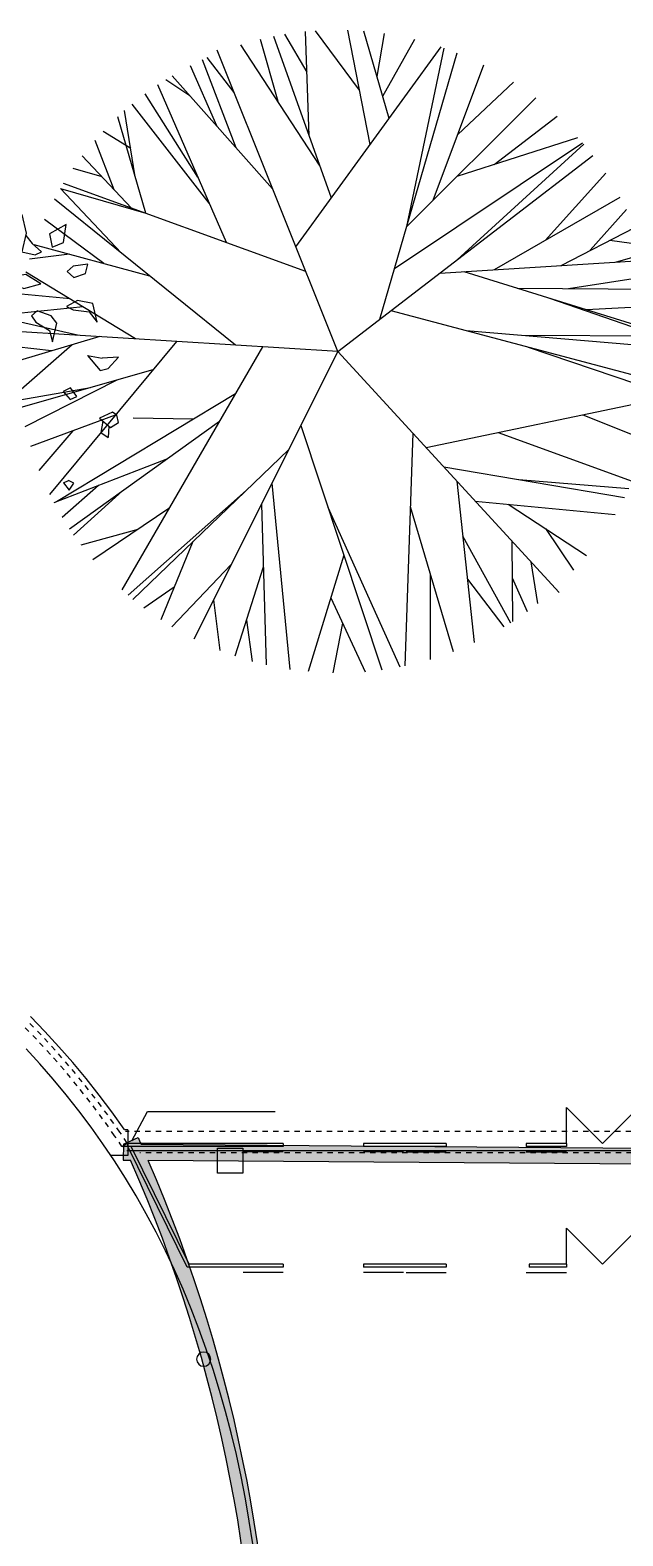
# Model space of a CAD drawing. Header units: metres. Extents: x 183920 to 185578, y 20757 to 21440.
# Drawn here: x 184309.62 to 184320.72, y 20998.33 to 21026.55 of the extents above; entities that cross this region are included whole.
import ezdxf

# ---------------------------------------------------------------- set-up
doc = ezdxf.new("R2010")
doc.units = ezdxf.units.M
for name, pattern in [('Style 0_1', [0]), ('Style_10', [0]), ('Style_13', [0]), ('Style_23', [0]), ('Style_25', [4.7625e-07, 3.175e-07, -1.5875e-07]), ('Style_3', [1.5e-06, 1.2e-06, -1.5e-07, 0, -1.5e-07]), ('Style_8', [0]), ('Wall Style 01', [0])]:
    doc.linetypes.add(name, pattern=pattern)
for name, color, linetype, true_color in [('0_1', 7, 'Continuous', 0x000000), ('0_2', 7, 'Continuous', 0x000000), ('COLON', 5, 'Continuous', 0x0000ff), ('Glass', 4, 'Continuous', 0x00ffff), ('MONOLIT', 7, 'Continuous', 0x691639), ('SENDVICH', 2, 'Continuous', 0xffff00), ('WALL', 7, 'Continuous', 0x000000), ('Walls', 7, 'Continuous', 0x68db4c)]:
    doc.layers.add(name, color=color, linetype=linetype, true_color=true_color)

# ---------------------------------------------------------------- blocks, each defined once
blk = doc.blocks.new('TREE08')
at = {"layer": '0_2', "linetype": 'Style 0_1'}
for points in [[(0.02410137970231118, 0.8128221089848462), (-0.01683970132625134, 0.7549950774652607)], [(0.02921898132150008, 0.7983647966769922), (0.02410137970231118, 0.8128221089848462)], [(0.0650424607308737, 0.7188528811810753), (0.02921898132150008, 0.7983647966769922)], [(0.1981012482413604, 0.8345069685907195), (0.1571599966195848, 0.7694516342888574)], [(0.2288069554383271, 0.7839082154829272), (0.1981012482413604, 0.8345069685907195)], [(-0.3478543488823741, 0.7375844066017215), (-0.3632072999626907, 0.7303561281899182)], [(-0.3632072999626907, 0.7303561281899182), (-0.3478543488823741, 0.6436152031684088)], [(-0.2813250647942006, 0.7014422346879942), (-0.3478543488823741, 0.7375844066017215)], [(-0.1673427909349623, 0.7447011414184806), (-0.228754400292572, 0.6941023883106984)], [(-0.1264015149427234, 0.751929419830284), (-0.1673427909349623, 0.7447011414184806)], [(-0.08034285666543517, 0.7230155263283601), (-0.1264015149427234, 0.751929419830284)], [(-0.01683970132625134, 0.7549950774652607), (-0.006604522458336793, 0.7188528811810753)], [(0.1212572888450092, 0.6736245975845898), (0.1314926383061468, 0.7314516291041755)], [(0.1314926383061468, 0.7314516291041755), (0.1724337193347093, 0.6736245975845898)], [(0.1571599966195848, 0.7694516342888574), (0.1981012482413604, 0.7333094623751449)], [(0.1981012482413604, 0.7333094623751449), (0.2543952803502396, 0.7477660435692002)], [(0.2748658086792917, 0.7694516342888574), (0.2288069554383271, 0.7839082154829272)], [(0.2543952803502396, 0.7477660435692002), (0.2748658086792917, 0.7694516342888574)], [(0.3567479707364068, 0.7839082154829272), (0.3311598407881757, 0.7549950774652607)], [(0.3311598407881757, 0.7549950774652607), (0.3465127918684972, 0.7333094623751449)], [(0.3465127918684972, 0.7333094623751449), (0.3618657429488138, 0.7477660435692002)], [(0.3618657429488138, 0.7477660435692002), (0.3567479707364068, 0.7839082154829272)], [(-0.2864426420429262, 0.6436152031684088), (-0.2813250647942006, 0.7014422346879942)], [(-0.228754400292572, 0.6941023883106984), (-0.228754400292572, 0.6868740855284319)], [(-0.228754400292572, 0.6868740855284319), (-0.1878133192640143, 0.6290470540088464)], [(-0.1724603681836879, 0.6579602163969713), (-0.1622250187225553, 0.6868740855284319)], [(-0.1622250187225553, 0.6868740855284319), (-0.1417544660230498, 0.6868740855284319)], [(-0.1417544660230498, 0.6868740855284319), (-0.1212839376939977, 0.6796450760028296)], [(-0.1212839376939977, 0.6796450760028296), (-0.08546043391416575, 0.7013306667224871)], [(-0.08546043391416575, 0.7013306667224871), (-0.08034285666543517, 0.7230155263283601)], [(-0.006604522458336793, 0.7188528811810753), (0.03945433078262778, 0.711624602769272)], [(0.03945433078262778, 0.711624602769272), (0.0650424607308737, 0.7188528811810753)], [(0.1314926383061468, 0.6736245975845898), (0.1212572888450092, 0.6736245975845898)], [(0.1417278171740663, 0.6519397379787166), (0.1314926383061468, 0.6736245975845898)], [(0.1724337193347093, 0.6736245975845898), (0.1826688982026287, 0.6663962948023282)], [(0.3188331159386772, 0.6558785160811978), (0.3648919691796417, 0.6703350972752629)], [(0.3648919691796417, 0.6703350972752629), (0.4058330502082043, 0.641421934887133)], [(-0.554192038689586, 0.6104270965536976), (-0.554192038689586, 0.5526000650341072)], [(-0.5081331854486165, 0.581513958536031), (-0.554192038689586, 0.6104270965536976)], [(-0.4510562035739434, 0.6091151615849111), (-0.4595785777778675, 0.5790217134524759)], [(-0.4340110896091811, 0.6452276015375352), (-0.4510562035739434, 0.6091151615849111)], [(-0.3913988530326364, 0.6452276015375352), (-0.4340110896091811, 0.6452276015375352)], [(-0.416966341201323, 0.5910589416085967), (-0.3871376781159011, 0.6091151615849111)], [(-0.3877112612605409, 0.6087685892744148), (-0.3913988530326364, 0.6452276015375352)], [(-0.3478543488823741, 0.6436152031684088), (-0.3120308694730005, 0.6147020407802887)], [(-0.3120308694730005, 0.6147020407802887), (-0.2864426420429262, 0.6436152031684088)], [(-0.1878133192640143, 0.6290470540088464), (-0.1724603681836879, 0.6579602163969713)], [(-0.1387446167412802, 0.6198486432467819), (-0.1592150475884941, 0.6053920620527119)], [(-0.0926857635003156, 0.5764781685507882), (-0.1387446167412802, 0.6198486432467819)], [(-0.03141618518311018, 0.6443760245566021), (-0.02629860793438944, 0.5937772714488199)], [(-0.0007104779861435182, 0.6443760245566021), (-0.03141618518311018, 0.6443760245566021)], [(-0.02629860793438944, 0.5937772714488199), (0.004407294226258528, 0.6154621310546785)], [(0.01976024530658005, 0.6226911649507436), (-0.0007104779861435182, 0.6443760245566021)], [(0.004407294226258528, 0.6154621310546785), (0.01976024530658005, 0.6226911649507436)], [(0.1329661494241939, 0.6289340238157365), (0.09714267001482517, 0.592791827531551)], [(0.1892601815330779, 0.6000201303138176), (0.1329661494241939, 0.6289340238157365)], [(0.1826688982026287, 0.6663962948023282), (0.1417278171740663, 0.6519397379787166)], [(0.2778920349101195, 0.6269646225792742), (0.3188331159386772, 0.6558785160811978)], [(0.3546566197185091, 0.6052797629734058), (0.2778920349101195, 0.6269646225792742)], [(0.4058330502082043, 0.641421934887133), (0.3546566197185091, 0.6052797629734058)], [(0.5215110206685611, 0.6319357089934279), (0.4642184577054443, 0.5959705153596326)], [(0.5215110206685611, 0.6319357089934279), (0.5153948881951396, 0.5887422369478341)], [(-0.554192038689586, 0.5526000650341072), (-0.5081331854486165, 0.5164578931203802)], [(-0.4978980065807069, 0.5381434838400422), (-0.5081331854486165, 0.581513958536031)], [(-0.4595785777778675, 0.5790217134524759), (-0.416966341201323, 0.5910589416085967)], [(-0.3487892240953092, 0.578222971628648), (-0.3999656545849995, 0.5493098092405279)], [(-0.3999656545849995, 0.5493098092405279), (-0.3385540452273897, 0.5276249496346548)], [(-0.2924951919864252, 0.5565380876523313), (-0.3487892240953092, 0.578222971628648)], [(-0.3180833219346612, 0.5276249496346548), (-0.2924951919864252, 0.5565380876523313)], [(-0.1899209497491322, 0.5475650305331264), (-0.2001562260988899, 0.5258794154430059)], [(-0.1592150475884941, 0.6053920620527119), (-0.1899209497491322, 0.5475650305331264)], [(-0.08245038966871976, 0.5620216117271913), (-0.0926857635003156, 0.5764781685507882)], [(-0.08756816188112672, 0.5331077182252577), (-0.08245038966871976, 0.5620216117271913)], [(0.09714267001482517, 0.592791827531551), (0.07155434510290778, 0.5421930744237689)], [(0.07155434510290778, 0.5421930744237689), (0.1278485721754732, 0.5638786895138892)], [(0.1278485721754732, 0.5638786895138892), (0.2097307342325883, 0.513279936406107)], [(0.250671815261141, 0.5711069679256925), (0.1892601815330779, 0.6000201303138176)], [(0.219966083693716, 0.5349647960119654), (0.250671815261141, 0.5711069679256925)], [(0.3897784004754493, 0.5760951624027182), (0.3744254493951278, 0.5254964092949211)], [(0.4409548309651445, 0.5544103027968449), (0.3897784004754493, 0.5760951624027182)], [(0.4409548309651445, 0.4965832469068011), (0.4409548309651445, 0.5544103027968449)], [(0.4642184577054443, 0.5959705153596326), (0.5153948881951396, 0.5887422369478341)], [(0.5614537414361042, 0.5236869270164454), (0.5972772208454777, 0.5526000650341072)], [(0.5972772208454777, 0.5526000650341072), (0.5665713186848347, 0.48754473073226)], [(-0.5081331854486165, 0.5164578931203802), (-0.4978980065807069, 0.5381434838400422)], [(-0.3385540452273897, 0.5276249496346548), (-0.3180833219346612, 0.5276249496346548)], [(-0.2001562260988899, 0.5258794154430059), (-0.1592150475884941, 0.5331077182252577)], [(-0.1592150475884941, 0.5331077182252577), (-0.1285092429096892, 0.5258794154430059)], [(-0.1285092429096892, 0.5258794154430059), (-0.08756816188112672, 0.5331077182252577)], [(0.06054272338199378, 0.5070371019115579), (0.02471924397262015, 0.4492104359488716)], [(0.0912486255426319, 0.4492104359488716), (0.06054272338199378, 0.5070371019115579)], [(0.2097307342325883, 0.513279936406107), (0.219966083693716, 0.5349647960119654)], [(0.2886658740536093, 0.5073725125514256), (0.2784305002220135, 0.4712314373083868)], [(0.3091364023826614, 0.5001442341396173), (0.2886658740536093, 0.5073725125514256)], [(0.350077483411224, 0.4856880185024566), (0.3091364023826614, 0.5001442341396173)], [(0.3744254493951278, 0.5254964092949211), (0.4000135793433639, 0.5038115496890627)], [(0.4000135793433639, 0.5038115496890627), (0.4409548309651445, 0.4965832469068011)], [(0.4846889860344916, 0.4803168178773561), (0.505159709327225, 0.5236869270164454)], [(0.505159709327225, 0.5236869270164454), (0.5614537414361042, 0.5236869270164454)], [(0.5665713186848347, 0.48754473073226), (0.5256302620267304, 0.4586312271576939)], [(-0.4978980065807069, 0.4369463675518255), (-0.5490742664771789, 0.4297180647695639)], [(-0.5490742664771789, 0.4297180647695639), (-0.5490742664771789, 0.3863476144440434)], [(-0.4978980065807069, 0.4080332051637056), (-0.4978980065807069, 0.4369463675518255)], [(-0.3218097602198667, 0.4561151965052544), (-0.3644219967964063, 0.4139837647324414)], [(-0.3005036419315919, 0.4681524246613752), (-0.3218097602198667, 0.4561151965052544)], [(-0.3090261136173641, 0.4079647972827158), (-0.2706751494393931, 0.4500962046850607)], [(-0.2706751494393931, 0.4500962046850607), (-0.3005036419315919, 0.4681524246613752)], [(-0.1650928369639157, 0.4307027775730292), (-0.1753280158318253, 0.4090171624829088)], [(-0.1172624218801002, 0.4382084649300868), (-0.1650928369639157, 0.4307027775730292)], [(-0.1172625924733182, 0.4382084649300868), (-0.1241515609716768, 0.4090171624829088)], [(0.02471924397262015, 0.4492104359488716), (0.04007219505294167, 0.3986116828410895)], [(0.04007219505294167, 0.3986116828410895), (0.0912486255426319, 0.4492104359488716)], [(0.2390423292699181, 0.4369463675518255), (0.208336427109275, 0.4441746459636289)], [(0.208336427109275, 0.4441746459636289), (0.2134540043580006, 0.4080332051637056)], [(0.2492775081378375, 0.4008041712676401), (0.2390423292699181, 0.4369463675518255)], [(0.2784305002220135, 0.4712314373083868), (0.3193717762142524, 0.4567748804847899)], [(0.3193717762142524, 0.4567748804847899), (0.350077483411224, 0.4856880185024566)], [(0.4028068239773764, 0.4514029243754371), (0.3618657429488138, 0.4080332051637056)], [(0.4130420028452909, 0.3935758928558467), (0.4028068239773764, 0.4514029243754371)], [(0.5256302620267304, 0.4586312271576939), (0.4846889860344916, 0.4803168178773561)], [(-0.5490742664771789, 0.3863476144440434), (-0.4978980065807069, 0.4080332051637056)], [(-0.3644219967964063, 0.4139837647324414), (-0.3090261136173641, 0.4079647972827158)], [(-0.1753280158318253, 0.380104024465247), (-0.1241515609716768, 0.4090171624829088)], [(-0.1753280158318253, 0.4090171624829088), (-0.1753280158318253, 0.380104024465247)], [(0.2134540043580006, 0.4080332051637056), (0.2339247276507292, 0.3718910332499784)], [(0.2339247276507292, 0.3718910332499784), (0.2492775081378375, 0.4008041712676401)], [(0.3618657429488138, 0.4080332051637056), (0.3772186940291403, 0.3429771397480547)], [(0.4539832788375346, 0.3791193116617818), (0.4130420028452909, 0.3935758928558467)], [(0.4591008560862554, 0.35020617364412), (0.4539832788375346, 0.3791193116617818)], [(0.4846889860344916, 0.4080332051637056), (0.5102773109464089, 0.4152615079459671)], [(0.5102773109464089, 0.3574344520559085), (0.4846889860344916, 0.4080332051637056)], [(0.5102773109464089, 0.4152615079459671), (0.6228653507937137, 0.3791193116617818)], [(0.6228653507937137, 0.3791193116617818), (0.6791593829025929, 0.364662754838175)], [(-0.7195131721538705, 0.3081788768465349), (-0.7109907979499414, 0.3623475367754686)], [(-0.6641173864566614, 0.3382723249789702), (-0.7195131721538705, 0.3081788768465349)], [(-0.7109907979499414, 0.3623475367754686), (-0.6683785613733968, 0.3623475367754686)], [(-0.6683785613733968, 0.3623475367754686), (-0.6641173864566614, 0.3382723249789702)], [(-0.5021599369816944, 0.3491091861318117), (-0.5482186196294457, 0.2840538518299498)], [(-0.4509835064920041, 0.3418808833495501), (-0.5021599369816944, 0.3491091861318117)], [(-0.4663364575723306, 0.291282130241758), (-0.4509835064920041, 0.3418808833495501)], [(0.141391285493052, 0.336337895352479), (0.1242837100395234, 0.2719020825122148)], [(0.141391285493052, 0.336337895352479), (0.2215187988065018, 0.3080442787964003)], [(0.2010482704774546, 0.2719020825122148), (0.2215187988065018, 0.3080442787964003)], [(0.3772186940291403, 0.3429771397480547), (0.4591008560862554, 0.35020617364412)], [(0.5972772208454777, 0.3429771397480547), (0.5102773109464089, 0.3574344520559085)], [(0.5768066925164257, 0.2706935270343992), (0.6279829524129027, 0.3140640017303928)], [(0.6791593829025929, 0.364662754838175), (0.5972772208454777, 0.3429771397480547)], [(0.6279829524129027, 0.3140640017303928), (0.6689242040346832, 0.2923791421245197)], [(-0.5482186196294457, 0.2840538518299498), (-0.5789245217900839, 0.2406833771339758)], [(-0.5789245217900839, 0.2406833771339758), (-0.5379834407615264, 0.255140713812288)], [(-0.5379834407615264, 0.255140713812288), (-0.4663364575723306, 0.291282130241758)], [(-0.3061743798795473, 0.2660474694441802), (-0.3232193232510867, 0.235954021311745)], [(-0.2848682615912775, 0.2419730131319339), (-0.3061743798795473, 0.2660474694441802)], [(0.04968950965054725, 0.2522940978710579), (-0.01172209970706245, 0.2128664955148136)], [(0.04968950965054725, 0.2522940978710579), (0.04968950965054725, 0.2345521106049341)], [(0.1242837100395234, 0.2719020825122148), (0.1498718399877595, 0.2140750509926292)], [(0.1754601405292185, 0.1923901913867659), (0.2010482704774546, 0.2719020825122148)], [(0.3236337066152449, 0.3018006644471455), (0.2929278044546068, 0.2873441076235389)], [(0.2929278044546068, 0.2873441076235389), (0.3543394138122115, 0.2512026668236105)], [(0.3850453159728595, 0.3018006644471455), (0.3236337066152449, 0.3018006644471455)], [(0.3543394138122115, 0.2512026668236105), (0.3850453159728595, 0.2150604949098834)], [(0.4259863970014121, 0.2367453545157567), (0.3850453159728595, 0.3018006644471455)], [(0.5401944875422576, 0.2395462271037151), (0.5512183676045131, 0.2851501082284691)], [(0.6126300013325763, 0.2490086674285408), (0.5512183676045131, 0.2851501082284691)], [(0.5972772208454777, 0.2128664955148136), (0.6126300013325763, 0.2490086674285408)], [(0.6109702755302938, 0.2499855573143639), (0.6331007246253096, 0.2562369702108024)], [(0.6689242040346832, 0.2923791421245197), (0.6331007246253096, 0.2562369702108024)], [(0.6444733459689996, 0.2064410531641064), (0.7047477078145103, 0.2490086674285408)], [(0.7047477078145103, 0.2490086674285408), (0.740571187223879, 0.2345521106049341)], [(-0.3232193232510867, 0.235954021311745), (-0.3061743798795473, 0.2178978013354304)], [(-0.3061743798795473, 0.2178978013354304), (-0.2848682615912775, 0.2419730131319339)], [(-0.01172209970706245, 0.2128664955148136), (0.01940204828670282, 0.2003060579546959)], [(0.02446469451877006, 0.1989230830952489), (0.04968950965054725, 0.2345521106049341)], [(0.1498718399877595, 0.2140750509926292), (0.1754601405292185, 0.1923901913867659)], [(0.3850453159728595, 0.2150604949098834), (0.3901628932215851, 0.1861466014079597)], [(0.3901628932215851, 0.1861466014079597), (0.4259863970014121, 0.2367453545157567)], [(0.4949243598660875, 0.1984099143207486), (0.4539832788375346, 0.1911816359089454)], [(0.4539832788375346, 0.1911816359089454), (0.4539832788375346, 0.1694960208188249)], [(0.5404144309430161, 0.1662835067923817), (0.4949243598660875, 0.1984099143207486)], [(0.5819242697651514, 0.2056382171030103), (0.5401944875422576, 0.2395462271037151)], [(0.5819242697651514, 0.2056382171030103), (0.5972772208454777, 0.2128664955148136)], [(0.6444733459689996, 0.2064410531641064), (0.7201004639311506, 0.1911816359089454)], [(0.740571187223879, 0.2345521106049341), (0.7201004639311506, 0.1911816359089454)], [(-0.764015216044786, 0.1405828828011631), (-0.789603516586245, 0.09721240810517436)], [(-0.7179565577675026, 0.1405828828011631), (-0.764015216044786, 0.1405828828011631)], [(-0.6923682328555851, 0.09721240810517436), (-0.7179565577675026, 0.1405828828011631)], [(0.3489208857539501, 0.1311394026941548), (0.2988218245563318, 0.08396440675938828)], [(0.3489208857539501, 0.1311394026941548), (0.3704688077455325, 0.05505051325746447)], [(0.4539832788375346, 0.1694960208188249), (0.4744538071665771, 0.1405828828011631)], [(0.4744538071665771, 0.1405828828011631), (0.4949243598660875, 0.1261263016070981)], [(0.5404144309430161, 0.1662835067923817), (0.4949243598660875, 0.1261263016070981)], [(0.5563359692236971, 0.1188980231952998), (0.5921594486330708, 0.1622677424070215)], [(0.5921594486330708, 0.1622677424070215), (0.6638064318222763, 0.1405828828011631)], [(0.6638064318222763, 0.1405828828011631), (0.735453415011477, 0.1550394639952281)], [(0.735453415011477, 0.1550394639952281), (0.6842769845217819, 0.09721240810517436)], [(-0.789603516586245, 0.09721240810517436), (-0.7333095088478242, 0.07552754849931591)], [(-0.7333095088478242, 0.07552754849931591), (-0.6923682328555851, 0.09721240810517436)], [(-0.5448030509309616, 0.01927945470738), (-0.4979296150672185, 0.06141013099593595)], [(-0.4979296150672185, 0.1095605302184746), (-0.540541851643763, 0.05539189466000413)], [(-0.4382722645259213, 0.09150431024216012), (-0.4979296150672185, 0.1095605302184746)], [(-0.4979296150672185, 0.06141013099593595), (-0.4382722645259213, 0.09150431024216012)], [(0.2988218245563318, 0.08396440675938828), (0.3295277267169749, 0.04782223484566115)], [(0.6126300013325763, 0.06829927008750766), (0.5563359692236971, 0.1188980231952998)], [(0.6842769845217819, 0.09721240810517436), (0.6126300013325763, 0.06829927008750766)], [(0.6126300013325763, 0.06829927008750766), (0.6331007246253096, 0.01770051697972544)], [(0.6750323429972499, 0.09348151002580128), (0.6638064318222763, 0.05384195777965376)], [(-0.540541851643763, 0.05539189466000413), (-0.5448030509309616, 0.01927945470738)], [(0.3295277267169749, 0.04782223484566115), (0.3602336288776229, 0.004452515633929502)], [(0.3602336288776229, 0.004452515633929502), (0.3704688077455325, 0.05505051325746447)], [(0.5001090533614283, 0.04910217140057831), (0.4855325695045695, 0.02851356819322438)], [(0.4855325695045695, 0.02851356819322438), (0.4964649872307547, -0.02295757426826844)], [(0.547482814767301, 0.002778386889835679), (0.5001090533614283, 0.04910217140057831)], [(0.5511269052684329, -0.06928211426325832), (0.547482814767301, 0.002778386889835679)], [(0.6331007246253096, 0.01770051697972544), (0.6586888545735456, 0.003243960156118791)], [(0.6586888545735456, 0.003243960156118791), (0.6638064318222763, 0.05384195777965376)], [(0.7362125792083913, 0.01853498589779159), (0.6990423881839315, -0.02084092671296722)], [(0.8059067087034159, -0.01427827867291303), (0.7362125792083913, 0.01853498589779159)], [(0.2647552116024783, -0.04118446057538217), (0.2288069554383271, -0.08349698923584888)], [(0.2647552116024783, -0.04118446057538217), (0.2697482314305611, -0.08349698923584888)], [(0.4964649872307547, -0.02295757426826844), (0.5511269052684329, -0.06928211426325832)], [(0.6990423881839315, -0.02084092671296722), (0.7408588317623014, -0.04709151887317412)], [(0.7408588317623014, -0.04709151887317412), (0.8059067087034159, -0.01427827867291303)], [(-0.7537800371768711, -0.0907252676476522), (-0.7742505655059233, -0.1485522991672377)], [(-0.7742505655059233, -0.1485522991672377), (-0.707721378899588, -0.09795354605945551)], [(-0.707721378899588, -0.09795354605945551), (-0.7537800371768711, -0.0907252676476522)], [(0.2288069554383271, -0.08349698923584888), (0.2697482314305611, -0.08349698923584888)], [(0.4232773766768868, -0.1124101272535254), (0.4130420028452909, -0.1413240207554492)], [(0.4539832788375346, -0.119639161149576), (0.4232773766768868, -0.1124101272535254)], [(0.4693362299178513, -0.1774661926691615), (0.4539832788375346, -0.119639161149576)], [(0.4130420028452909, -0.1413240207554492), (0.4181597750576979, -0.2063793306868381)], [(0.4591008560862554, -0.2136076334690997), (0.4693362299178513, -0.1774661926691615)], [(0.6535712529543567, -0.1268674395613793), (0.6484534807419498, -0.1630088803613077)], [(0.6484534807419498, -0.1630088803613077), (0.6893947567341888, -0.1919227738632314)], [(0.6842769845217819, -0.1340957423436409), (0.6535712529543567, -0.1268674395613793)], [(0.7252182361435623, -0.1774661926691615), (0.6842769845217819, -0.1340957423436409)], [(0.6893947567341888, -0.1919227738632314), (0.7252182361435623, -0.1774661926691615)], [(-0.579780168637822, -0.2063793306868381), (-0.615603672417654, -0.2786629434004935)], [(-0.5644274125211818, -0.2569780837946203), (-0.579780168637822, -0.2063793306868381)], [(0.4181597750576979, -0.2063793306868381), (0.3874538728970549, -0.2425215269710235)], [(0.3874538728970549, -0.2425215269710235), (0.4591008560862554, -0.2136076334690997)], [(0.5358654165241867, -0.2063793306868381), (0.5409831887365987, -0.2352932241887619)], [(0.5819242697651514, -0.2280641902926965), (0.5358654165241867, -0.2063793306868381)], [(0.5409831887365987, -0.2352932241887619), (0.5716889203040235, -0.2931195245945487)], [(0.5409831887365987, -0.2352932241887619), (0.5716889203040235, -0.2931195245945487)], [(0.6075123997133922, -0.2858912461827404), (0.5819242697651514, -0.2280641902926965)], [(-0.615603672417654, -0.2786629434004935), (-0.584897770257011, -0.3220334180964675)], [(-0.5900155424694179, -0.300348558490609), (-0.5644274125211818, -0.2569780837946203)], [(-0.584897770257011, -0.3220334180964675), (-0.5900155424694179, -0.300348558490609)], [(0.5563359692236971, -0.3437182777023407), (0.6075123997133922, -0.2858912461827404)], [(0.5716889203040235, -0.2931195245945487), (0.5563359692236971, -0.3437182777023407)], [(0.2486641036616864, -0.3935509941435048), (0.2377316859355061, -0.4347282005582127)], [(0.2778171201163256, -0.4089922637705767), (0.2486641036616864, -0.3935509941435048)], [(0.2632406118890084, -0.4501694701852895), (0.2778171201163256, -0.4089922637705767)], [(0.4226753288350603, -0.389427390473016), (0.4028068239773764, -0.4666006435237735)], [(0.4226753288350603, -0.389427390473016), (0.4488655066251179, -0.444915783917915)], [(0.2377316859355061, -0.4347282005582127), (0.2632406118890084, -0.4501694701852895)], [(0.4028068239773764, -0.4666006435237735), (0.4283949539256123, -0.4882862342434356)], [(0.4898067582468986, -0.4955145370256973), (0.4488655066251179, -0.444915783917915)], [(-0.410898096681638, -0.4882862342434356), (-0.4467215760910117, -0.509971093849304)], [(-0.4467215760910117, -0.509971093849304), (-0.4262510477619595, -0.5605698469570861)], [(-0.3750745929018111, -0.5244276750433591), (-0.410898096681638, -0.4882862342434356)], [(-0.4057803000987728, -0.5533415685452828), (-0.3750745929018111, -0.5244276750433591)], [(0.4283949539256123, -0.4882862342434356), (0.4898067582468986, -0.4955145370256973)], [(-0.4262510477619595, -0.5605698469570861), (-0.4057803000987728, -0.5533415685452828)], [(-0.0532927428266948, -0.6075001634742812), (-0.06328453391140758, -0.6427822287460976)], [(-0.0532927428266948, -0.6075001634742812), (-0.03345604141919887, -0.618707016949609)], [(0.2425623010186963, -0.5930789194471017), (0.2009114303450119, -0.6126887806136623)], [(0.2441599065186486, -0.575026428151156), (0.2390423292699181, -0.6328534596707416)], [(0.2953363613788021, -0.6039403216530798), (0.2441599065186486, -0.575026428151156)], [(0.2953363613788021, -0.6256251812589384), (0.2953363613788021, -0.6039403216530798)], [(-0.06328453391140758, -0.6427822287460976), (-0.02919467153879204, -0.6427822287460976)], [(-0.02919467153879204, -0.6427822287460976), (-0.03345604141919887, -0.618707016949609)], [(0.2009114303450119, -0.6126887806136623), (0.2009114303450119, -0.6488012205662865)], [(0.2397909897986129, -0.6243939368829413), (0.2009114303450119, -0.6488012205662865)], [(0.2390423292699181, -0.6328534596707416), (0.2748658086792917, -0.6473107719785954)], [(0.2748658086792917, -0.6473107719785954), (0.2953363613788021, -0.6256251812589384)]]:
    blk.add_lwpolyline(points, dxfattribs=at)
blk = doc.blocks.new('TREE17')
at = {"layer": '0_2', "linetype": 'Style 0_1'}
for points in [[(-0.06216546665388673, 0.564684001565639), (-0.1067451407279011, 0.6410523380299349)], [(-0.05772401496792458, 0.4361038517942524), (-0.06499574309262342, 0.6466205831416997)], [(0.04397125377470115, 0.5283199532349387), (-0.04488583224783463, 0.6483269909745286)], [(0.0656233138229858, 0.4181460858264671), (0.02014308445094817, 0.6495666873473936)], [(0.1038416972183191, 0.4708560964491809), (0.05239547909054399, 0.6477633355891149)], [(0.07922008466416959, 0.5555220186226554), (0.09464719338184623, 0.6429498689226154)], [(0, 0), (-0.2437045991841365, 0.6092614979603411)], [(-0.03674448376957441, 0.3768518768854398), (-0.1955203975070218, 0.6197696340749287)], [(-0.1204989197806995, 0.5049912103119041), (-0.155947782333197, 0.6308905724038251)], [(-0.01298085133369683, 0.309736833202129), (-0.1288480998430653, 0.6369778585865457)], [(-0.0844610974502274, 0.2111527436255832), (0.2086896238572679, 0.6154602067209397)], [(0.0907903654682062, 0.5157354899407822), (0.1552999865939051, 0.6310503461108408)], [(0.1394214194881994, 0.252769019563594), (0.2147698411175127, 0.6133649325719789)], [(-0.2050085510001785, 0.4114468146248246), (-0.2731050797077147, 0.5897086065172467)], [(-0.2094206847893254, 0.5235517119733012), (-0.2637429736063212, 0.5939547701937931)], [(0.08492721954037434, 0.06532863041567068), (0.2413589757909312, 0.6033974394773526)], [(0.1923897592817807, 0.3055793682565304), (0.2948570372760621, 0.5791389753171852)], [(-0.298547464478668, 0.5165278362100231), (-0.3473825342215295, 0.5492431156423385)], [(-0.1315855546601535, 0.3289638866503691), (-0.3346542102367221, 0.557089925176813)], [(-0.2445266233626156, 0.4558411662427632), (-0.2977736774192973, 0.5776447543247195)], [(-0.2823066687304922, 0.3520402096760025), (-0.3889991805009588, 0.5205979857166707)], [(-0.2249690282984254, 0.2200500010378159), (-0.363421383558176, 0.53876481245098)], [(0.2422603681178856, 0.438720254050746), (0.3548405243499808, 0.5444546146757355)], [(-0.25965019679505, 0.2998854220839487), (-0.4150085912933292, 0.5001104821091039)], [(0.1394214194881994, 0.252769019563594), (0.3997882431336153, 0.5123592351220058)], [(-0.3876520691303943, 0.2792912440666692), (-0.4439964543212843, 0.4745627184185475)], [(-0.4089818734541951, 0.3532134693928212), (-0.430450348552767, 0.4868830687069322)], [(0.3156481369617966, 0.3781845445468232), (0.4429003865459972, 0.4755858206045318)], [(-0.4512789763202692, 0.3266094600719275), (-0.4902513768041542, 0.4266101413519288)], [(-0.4181123745051729, 0.4100628921589473), (-0.4740300270951048, 0.4445651342321927)], [(0.2411470849113663, 0.3541912631708695), (0.4848933743644351, 0.4326904674939714)], [(0, 0), (0.5151096308492495, 0.396238177576351)], [(0.114645897259436, 0.1675501608162819), (0.4944484195878279, 0.4217385274429843)], [(0.2410203179375608, 0.1854002445673506), (0.4968218677239951, 0.4189399204109107)], [(-0.475850636562576, 0.3526826140908979), (-0.5344241943773976, 0.3697748039371093)], [(-0.4166305703445498, 0.2898438033516497), (-0.5159123846033747, 0.3951924045013009)], [(-0.06467088925065126, 0.1616772231266158), (-0.5539387701517134, 0.3398447646874579)], [(0.4187202383008279, 0.2244684326413289), (0.5409866209321932, 0.3601056805092536)], [(-0.2067992724982526, 0.01292495453113925), (-0.5722711835282228, 0.3079745406131312)], [(-0.4375241928790484, 0.1991917788824314), (-0.5600371090435995, 0.3296984404827454)], [(-0.5600371090435995, 0.3296984404827454), (-0.3876520691303943, 0.2792912440666692)], [(0.3166583990875088, 0.1654890647208812), (0.5701115425956688, 0.3119542501102696)], [(0.5099152275302231, 0.2044214657244833), (0.5832223952272295, 0.2866954182893318)], [(-0.4722875944017535, 0.1776013746723946), (-0.5924877506538992, 0.2670222659025744)], [(0.4508183032338557, 0.173917408225521), (0.5995759459397932, 0.2507016358404263)], [(-0.3795763036100605, 0.1524097958431516), (-0.6129914467615356, 0.2158335269596836)], [(0.5494650685033322, 0.2248359058579332), (0.6127685915850419, 0.2164654206324178)], [(-0.5419666291256481, 0.1965346122641022), (-0.62262585557169, 0.1862247812088854)], [(0.206107049495881, 0.1585438842275985), (0.6230684064099606, 0.184738696802864)], [(0.5604807198883374, 0.1808067431798967), (0.619210170796284, 0.1972850464305738)], [(-0.4087661799801856, 0.02554788624875759), (-0.6297255287393028, 0.1605876197490636)], [(0.2543110361794823, 0.1615722089766922), (0.6487057287341885, 0.03903207232688324)], [(0.4660419233873283, 0.1274070206974259), (0.6315916707587449, 0.1530835934737842)], [(0.3618841288075485, 0.1281487838664256), (0.637510583093222, 0.1261859009826387)], [(-0.5406263444650466, 0.1061344808931537), (-0.6394494178585718, 0.1159614899999153)], [(0.4277252274019401, 0.107691669784419), (0.6477543915371995, 0.03131987930562826)], [(0.5019585031983963, 0.08462706995134156), (0.6433201996581986, 0.09209639447021964)], [(-0.5142175209972029, 0.08999467733570997), (-0.6453380208713645, 0.07669070335118329)], [(0.1073114594944779, 0.08254727653421572), (0.6470400156783684, -0.06067819438322287)], [(0, 0), (-0.6498789311576972, 0.04061743319735608)], [(-0.5253939684635721, 0.0328371230289711), (-0.6470410030232387, 0.06066766494066569)], [(0.2595162548439391, 0.04215733748050324), (0.6498122348413886, 0.00931045719046668)], [(0.3709063228386521, 0.03278287190454444), (0.6477543915371995, 0.03131987930562826)], [(-0.5783562697112001, 0.0009215313549784215), (-0.6498111023970167, 0.009389162062693593)], [(-0.4805788200092793, 0.03003617625058611), (-0.649562392244991, -0.02028111790907663)], [(-0.5365288636917112, 0.01337624434732131), (-0.6447586968143479, -0.08141773790112225)], [(-0.3257131483206522, 0.02035707177004538), (-0.5820296272443846, -0.2891092149559014)], [(-0.152023771447636, 0.009501485715477868), (-0.435877283160463, -0.4820307243188156)], [(0, 0), (-0.2906346934426986, -0.5812693868854071)], [(0, 0), (0.4467917651709168, -0.487409198368273)], [(0.3844882771217663, 0.008994043566975885), (0.6449840266305207, -0.07961300493101864)], [(-0.3734210942668226, -0.03724359807872812), (-0.6398969604745532, -0.1134658765360395)], [(-0.4462350538301521, -0.05807117237428235), (-0.6316887131257146, -0.1526826606797172)], [(-0.4996966717775289, -0.07336323761064956), (-0.6424197259644334, -0.09818106158747561)], [(-0.206792346679402, -0.0853379920900166), (-0.5677845055067625, -0.3037725050345645)], [(0.1781871299328005, -0.1943859599266879), (0.6425431237685852, -0.09737021752247102)], [(-0.4494415110769875, -0.1290276152608488), (-0.6207986245158994, -0.1922282314381889)], [(-0.2390936780257711, -0.1412722825905156), (-0.5417544468221542, -0.358949501338392)], [(-0.2922309007703278, -0.1370364251256959), (-0.4132524650181408, -0.13478992115167)], [(-0.0747358726763863, -0.1494717453527628), (0.08905189200981767, -0.6437486976236492)], [(0.4950891257146515, -0.1281770969028952), (0.6244839115047511, -0.1798957182213937)], [(-0.5351341569872188, -0.1606331197812377), (-0.6035579020726143, -0.2409574319426332)], [(0.151286377543523, -0.1650396845929252), (0.1351546911031122, -0.6356695954939954)], [(0.3240101700313892, -0.1639198290215111), (0.594518474244768, -0.2624698248262829)], [(-0.0992804137130944, -0.1985608274261888), (-0.4137858039964719, -0.5011226731785927)], [(-0.3440634659403189, -0.2167678004822391), (-0.5733608374447202, -0.3059411303622776)], [(0.2140645626828409, -0.2335249774722013), (0.5788857403255371, -0.2953538975710666)], [(-0.4830326322054644, -0.2708126559692876), (-0.5564637417431693, -0.3356943986542755)], [(-0.1331627965564783, -0.2663255931129664), (-0.09664533900510597, -0.6426525527929229)], [(0.2400610045166534, -0.2618847322000012), (0.2755228209947505, -0.5885828746011529)], [(0.3652537269486086, -0.2591481137649028), (0.5877514552372248, -0.2772919977734615)], [(-0.4348021203058028, -0.2820281181433489), (-0.5335148968968608, -0.3710855426337638)], [(-0.1849252819676785, -0.2809532767097395), (-0.4234850622582849, -0.4929533722440249)], [(0.2772512023323887, -0.3024558570898741), (0.5601300501890776, -0.3295405165345368)], [(-0.3409981495162238, -0.3177341828919556), (-0.49476591931736, -0.4213660050890474)], [(-0.1542309127268496, -0.3084618254536894), (-0.1447379194480975, -0.6335562799282335)], [(-0.02002028730385273, -0.3145918496014723), (0.125000764088774, -0.637744019289782)], [(0.146190740259086, -0.3137010988854405), (0.2327593616164678, -0.6067665982423225)], [(0.3439622442209229, -0.3088432058239334), (0.5023270925519528, -0.4123228313481845)], [(-0.4039097936704421, -0.3601334992737276), (-0.5186449142896339, -0.3915993846320098)], [(0.4193237165037799, -0.3580863113045484), (0.4761659833345172, -0.4422765893394612)], [(-0.292403801439678, -0.3843502302591918), (-0.3574579783057849, -0.5427397340422124)], [(0.2520762848673706, -0.3725775889358065), (0.3487736852570512, -0.5483607768931692)], [(0.3516607705208326, -0.3836299314772809), (0.3530389186055573, -0.5456245477546822)], [(0.01221797689970274, -0.4118801361078596), (-0.05953369748695015, -0.6471463235051287)], [(0.3899990507387408, -0.4254535098967911), (0.4031016548331698, -0.5097564918992511)], [(-0.2152222260815625, -0.4304444521631349), (-0.3352898574006687, -0.5567075863385669)], [(-0.1505022741012923, -0.4361517652139404), (-0.2076209027619602, -0.6158215536167744)], [(0.1867498411460932, -0.4510080464668623), (0.1867506393191868, -0.6224683316254223)], [(-0.3301247399633682, -0.4761906165774232), (-0.3915591476023791, -0.5186752925401158)], [(0.2616132654726383, -0.4604386788994417), (0.3356273853945266, -0.5565041629097824)], [(0.3522914111030233, -0.4577586700739506), (0.3825677785143508, -0.5253422884227639)], [(-0.251011470300476, -0.5020229406009421), (-0.2385186247213464, -0.6045258396658646)], [(-0.01404364845610112, -0.4979892412280924), (0.05505180269042084, -0.6475429902201116)], [(-0.1844871329207899, -0.5430530080514492), (-0.1727961240493499, -0.6264855342912548)], [(0.009582056688390355, -0.5491259328381409), (-0.009785250669294237, -0.6498052585444376)]]:
    blk.add_lwpolyline(points, dxfattribs=at)

msp = doc.modelspace()

# ---------------------------------------------------------------- hatches: boundary and pattern name
at = {"layer": 'Walls', "transparency": 33554483}
h = msp.add_hatch(color=256, dxfattribs=at)
edge = h.paths.add_edge_path(flags=0)
edge.add_arc((184285.626713274, 20994.00912153237), 28.26217043946824, 333.1372328427292, 383.7072406348175)
edge.add_line((184311.5038897596, 21005.37230836901), (184311.8323290988, 21005.36972360516))
edge.add_arc((184285.626713274, 20994.00912153386), 28.56217043882309, -26.851794606369822, 23.437592593882414, ccw=False)
edge.add_line((184311.1092495624, 20981.10803923482), (184310.8391510415, 20981.23871590957))
edge.add_line((184310.8391510415, 20981.23871590957), (184310.8391510415, 20981.23871590957))
edge = h.paths.add_edge_path(flags=0)
edge.add_line((184311.3695856483, 21005.67337461039), (184311.6428435614, 21005.79718944375))
edge.add_arc((184285.6267132741, 20994.00912153671), 28.56217043758127, 24.097473954424572, 24.375571237983422, ccw=False)
edge.add_line((184311.6997527877, 21005.67077624904), (184311.3695856483, 21005.67337461039))
edge.add_line((184311.3695856483, 21005.67337461039), (184311.3695856483, 21005.67337461039))
msp.add_hatch(color=256, dxfattribs=at).paths.add_polyline_path([(184311.3672247705, 21005.3733839001), (184311.3695856483, 21005.67337461039), (184311.6997527877, 21005.67077624904), (184321.1324337187, 21005.59654259391), (184321.1300728409, 21005.29655188363), (184311.8323290988, 21005.36972360516), (184311.5038897596, 21005.37230836901), (184311.3672247705, 21005.3733839001)], flags=0)

# ---------------------------------------------------------------- linework, layer by layer
at = {"layer": 'COLON', "linetype": 'Style_23'}
msp.add_lwpolyline([(184313.1324337187, 21005.59654259391), (184313.6024337187, 21005.59654259391), (184313.6024337187, 21005.12654259391), (184313.1324337187, 21005.12654259391), (184313.1324337187, 21005.59654259391)], close=True, dxfattribs=at)
at = {"layer": 'COLON', "linetype": 'Style_13'}
msp.add_lwpolyline([(184312.7407747952, 21001.64404084385, 0.9999999999999999), (184313.0057747952, 21001.64404084385, 0.9999999999999999), (184312.7407747952, 21001.64404084385)], format="xyb", close=True, dxfattribs=at)
at = {"layer": 'Glass', "linetype": 'Style_13'}
for points in [[(184319.6623315988, 21005.68654259391), (184319.6623315988, 21006.36154259391), (184320.3373315988, 21005.68654259391), (184321.0123315988, 21006.36154259391), (184321.0123315988, 21005.68654259391)], [(184314.3621048745, 21005.68654259391), (184311.4321680313, 21005.68654259391)], [(184311.4492178473, 21005.62654259391), (184311.4492178473, 21005.68654259391)], [(184314.3621048745, 21005.68654259391), (184314.3621048745, 21005.62654259391)], [(184314.3621048745, 21005.68654259391), (184314.3621048745, 21005.62654259391)], [(184315.8621048745, 21005.68654259391), (184315.8621048745, 21005.62654259391)], [(184317.4121048745, 21005.68654259391), (184315.8621048745, 21005.68654259391)], [(184317.4121048745, 21005.68654259391), (184317.4121048745, 21005.62654259391)], [(184319.6623315988, 21005.68654259391), (184318.9121048745, 21005.68654259391)], [(184318.9121048745, 21005.68654259391), (184318.9121048745, 21005.62654259391)], [(184319.6623315988, 21005.68654259391), (184319.6623315988, 21005.62654259391)], [(184314.3621048745, 21005.62654259391), (184311.3426794692, 21005.62654259391)], [(184312.562412117, 21003.36654259391), (184311.4492178473, 21005.62654259391)], [(184312.5979735501, 21003.42654259391), (184311.5160174927, 21005.62654259391)], [(184314.3621048745, 21005.52654259391), (184313.6121048745, 21005.52654259391)], [(184317.4121048745, 21005.62654259391), (184315.8621048745, 21005.62654259391)], [(184316.6125746586, 21005.52654259391), (184315.8621048745, 21005.52654259391)], [(184316.6621048745, 21005.52654259391), (184317.4121048745, 21005.52654259391)], [(184319.6623315988, 21005.62654259391), (184318.9121048745, 21005.62654259391)], [(184318.9121048745, 21005.52654259391), (184319.6621048745, 21005.52654259391)], [(184319.6623315988, 21003.42654259391), (184319.6623315988, 21004.10154259391), (184320.3373315988, 21003.42654259391), (184321.0123315988, 21004.10154259391), (184321.0123315988, 21003.42654259391)], [(184314.3621048745, 21003.42654259391), (184312.5979735501, 21003.42654259391)], [(184314.3621048745, 21003.42654259391), (184314.3621048745, 21003.36654259391)], [(184317.4121048745, 21003.42654259391), (184315.8621048745, 21003.42654259391)], [(184315.8621048745, 21003.42654259391), (184315.8621048745, 21003.36654259391)], [(184317.4121048745, 21003.42654259391), (184317.4121048745, 21003.36654259391)], [(184319.6623315988, 21003.42654259391), (184318.9621048745, 21003.42654259391)], [(184318.9621048745, 21003.42654259391), (184318.9621048745, 21003.36654259391)], [(184319.6623315988, 21003.42654259391), (184319.6623315988, 21003.36654259391)], [(184314.3621048745, 21003.36654259391), (184312.562412117, 21003.36654259391)], [(184314.3621048745, 21003.26654259391), (184313.6121048745, 21003.26654259391)], [(184317.4121048745, 21003.36654259391), (184315.8621048745, 21003.36654259391)], [(184316.6125746586, 21003.26654259391), (184315.8621048745, 21003.26654259391)], [(184316.6621048745, 21003.26654259391), (184317.4121048745, 21003.26654259391)], [(184318.9121048745, 21003.26654259391), (184319.6621048745, 21003.26654259391)], [(184319.6623315988, 21003.36654259391), (184318.9621048745, 21003.36654259391)]]:
    msp.add_lwpolyline(points, dxfattribs=at)
at = {"layer": 'MONOLIT', "linetype": 'Style_13'}
for points in [[(184311.3907282564, 21005.94154259391), (184311.3826064725, 21005.95365604004), (184311.1540912269, 21006.27628686506), (184310.9178774641, 21006.59219950989), (184310.6740300814, 21006.90129800598), (184310.4226173677, 21007.2034884262), (184310.1637109453, 21007.49867907031), (184309.89738569, 21007.78678064638), (184309.6290174948, 21008.06226804092)], [(184313.7903211769, 20998.18201218457), (184313.7258535069, 20998.6074681259), (184313.6532716672, 20999.02820765425), (184313.5725916416, 20999.4441262897), (184313.4838314173, 20999.85512058379), (184313.3870109931, 21000.26108813834), (184313.2821523887, 21000.66192762518), (184313.1692796543, 21001.05753880668), (184313.0484188808, 21001.44782255753), (184312.9195982104, 21001.83268088781), (184312.7828478476, 21002.21201696762), (184312.6382000697, 21002.58573515349), (184312.4856892381, 21002.95374101664), (184312.3253518076, 21003.3159413734), (184312.1572263363, 21003.67224431768), (184311.9813534936, 21004.02255925579), (184311.7977760664, 21004.36679694335), (184311.6065389646, 21004.70486952451), (184311.4076892227, 21005.03669057316), (184311.2012760002, 21005.36217513603), (184310.9873505774, 21005.68123977746), (184310.76596635, 21005.9938026254), (184310.5371788177, 21006.2997834184), (184310.3010455709, 21006.59910355306), (184310.0576262727, 21006.89168613151), (184309.8069826364, 21007.17745600831), (184309.5491784003, 21007.45633983644)], [(184311.4492178473, 21005.94154259391), (184311.3907282564, 21005.94154259391)], [(184311.4492178473, 21005.94154259391), (184311.4492178473, 21005.46154259378)], [(184311.4492178473, 21005.46154259378), (184311.1346524304, 21005.46154259377)]]:
    msp.add_lwpolyline(points, dxfattribs=at)
at = {"layer": 'MONOLIT', "linetype": 'Style_25'}
for points in [[(184321.07499863, 21005.91154259391), (184311.4108425588, 21005.91154259391)], [(184321.2876786945, 21005.51154259391), (184311.6790332575, 21005.51154259378)]]:
    msp.add_lwpolyline(points, dxfattribs=at)
at = {"layer": 'SENDVICH', "linetype": 'Style_3'}
for points in [[(184311.3426794692, 21005.62654259391), (184311.205356259, 21005.83135687109), (184310.9800351152, 21006.14947808137), (184310.7471476849, 21006.46094208424), (184310.5067555922, 21006.76566068928), (184310.2589232625, 21007.06354759704), (184310.0037178797, 21007.35451852246), (184309.7412093309, 21007.63849131559), (184309.4714701377, 21007.91538607772)], [(184311.4423498881, 21005.69336929212), (184311.3041702327, 21005.89946093674), (184311.0770663345, 21006.22009914129), (184310.8423223465, 21006.53404610711), (184310.6000017198, 21006.84120930251), (184310.3501710363, 21007.14149817071), (184310.092899957, 21007.43482428796), (184309.8282611534, 21007.72110151808), (184309.5563302211, 21008.0002461611)]]:
    msp.add_lwpolyline(points, dxfattribs=at)
at = {"layer": 'SENDVICH', "linetype": 'Style_13'}
msp.add_lwpolyline([(184311.3426794692, 21005.62654259391), (184311.4423498881, 21005.69336929212)], dxfattribs=at)
at = {"layer": 'WALL', "linetype": 'Style_8'}
msp.add_lwpolyline([(184311.5288181369, 21005.73558484636), (184311.8194945529, 21006.28458755687), (184314.2094945528, 21006.28458755687)], dxfattribs=at)
at = {"layer": 'WALL', "linetype": 'Style_10'}
msp.add_lwpolyline([(184323.4099507418, 21005.54654259391), (184311.4333006521, 21005.54654259391)], dxfattribs=at)
at = {"layer": 'Walls', "linetype": 'Wall Style 01'}
for points in [[(184311.3695856483, 21005.67337461039), (184311.3672247705, 21005.3733839001), (184311.5038897596, 21005.37230836901)], [(184311.6997527877, 21005.67077624904), (184321.1324337187, 21005.59654259391), (184321.1300728409, 21005.29655188363), (184311.8323290988, 21005.36972360516)]]:
    msp.add_lwpolyline(points, dxfattribs=at)
for points in [[(184311.3695856483, 21005.67337461039), (184311.6428435614, 21005.79718944375, -0.001213428905292229), (184311.6997527877, 21005.67077624904)], [(184310.8391510415, 20981.23871590957, 0.2243054744449517), (184311.5038897596, 21005.37230836901)], [(184311.1092495624, 20981.10803923482, 0.2230197834971815), (184311.8323290988, 21005.36972360516)]]:
    msp.add_lwpolyline(points, format="xyb", dxfattribs=at)

# ---------------------------------------------------------------- block references
at = {"layer": '0_1', "xscale": 9.269894506645825, "yscale": 9.269894506645825}
msp.add_blockref('TREE17', (184315.3827739587, 21020.52715427008), dxfattribs=at)
at = {"layer": '0_1', "xscale": 4.63828087129615, "yscale": 4.63828087129615, "rotation": 54.7555781092145}
msp.add_blockref('TREE08', (184308.0876740859, 21019.89022326001), dxfattribs=at)

doc.saveas('drawing.dxf')
